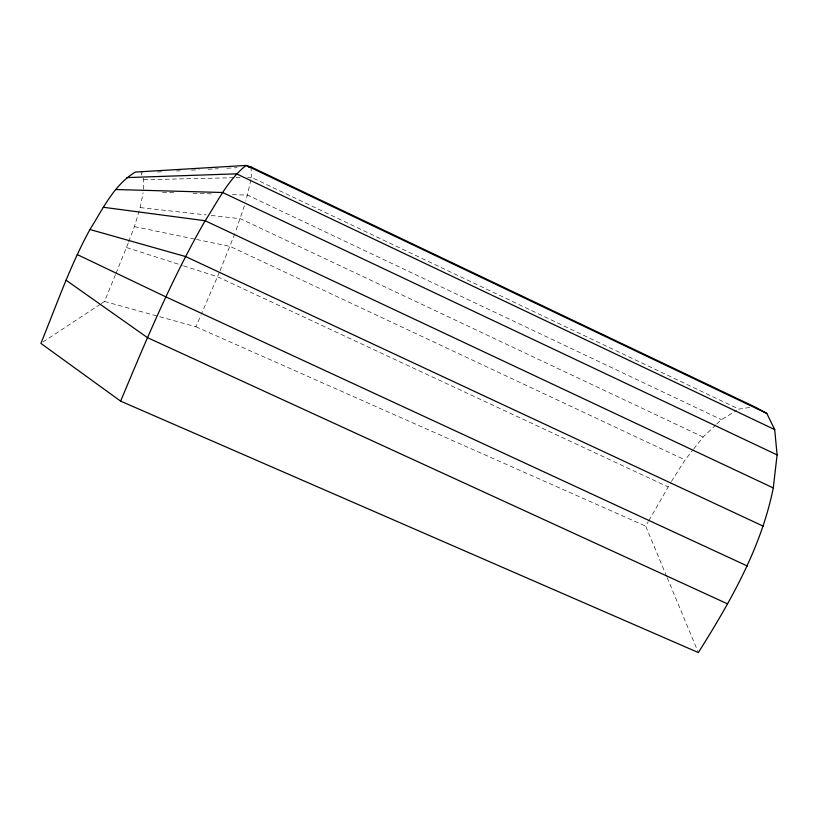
<?xml version="1.0" encoding="UTF-8"?>
<svg xmlns="http://www.w3.org/2000/svg" width="818" height="818" viewBox="0 0 818 818"><rect width="100%" height="100%" fill="white"/><g stroke="black" fill="none" stroke-linecap="round" stroke-linejoin="round"><path stroke-width="0.61" stroke-dasharray="4.09 3.07" d="M143.436 189.214L143.733 179.694L141.064 172.915L143.6 172.782M128.743 241.719L134.418 226.627L140.154 207.598L143.119 192.823M250.932 179.715L245.87 201.013M244.408 205.727L235.247 232.557M234.817 233.713L219.96 270.942M116.013 273.314L128.303 242.874M101.33 303.55L104.51 301.453L115.532 274.49M219.48 272.118L201.443 313.969M104.51 301.453L195.901 326.75L200.942 315.124M666.67 576.475L645.719 526.127L648.193 521.772M648.817 520.677L670.75 482.548M671.435 481.475L685.055 459.89L692.918 449.951M693.705 448.959L703.132 437.027L715.934 424.859M716.844 423.99L721.415 419.654L736.711 410.452M43.017 341.996L100.277 304.245M749.656 407.466L738.899 409.133L251.433 177.342L247.629 177.424M157.496 172.025L162.557 171.749M176.463 170.993L180.257 170.788M191.627 170.175L199.214 169.766M208.058 169.285L218.171 168.733M227.026 168.252L237.138 167.7M143.733 179.694L234.96 177.7M236.228 177.67L240.032 177.588M162.455 192.24L175.175 192.67M192.987 193.273L212.066 193.917M232.424 194.612L247.69 195.124L721.415 419.654M140.154 207.598L206.126 214.899M211.197 215.461L240.38 218.692L703.132 437.027M134.418 226.627L195.318 239.224M196.555 239.48L230.114 246.422L685.055 459.89M126.555 247.527L182.363 265.472M183.58 265.86L217.547 276.781L668.03 486.863M195.901 326.75L645.719 526.127M667.161 577.641L697.866 651.404M251.034 166.954L251.433 177.342"/><path stroke-width="1.23" d="M773.276 487.937L777.1 454.91L774.707 429.593L766.793 413.407L754.441 406.73L251.034 166.954L246.106 165.43L135.338 172.066C113.896 184.929 102.833 209.081 89.939 229.51C70.031 265.85 56.493 305.124 40.9 343.396L120.645 401.147L698.357 652.57C730.525 601.404 761.241 547.876 773.276 487.937L205.154 220.737L103.18 207.251M120.645 401.147C146.177 339.828 171.984 278.406 205.154 220.737C217.68 201.647 227.793 179.817 246.106 165.43L766.793 413.407M248.508 167.087L251.034 166.954M126.749 177.608L236.525 173.835L774.707 429.593M115.778 189.531L222.598 192.506L777.1 454.91M89.939 229.51L185.594 256.545L763.174 526.138M727.591 603.889L147.485 337.64L66.033 280.185M747.468 566.066L165.727 296.811L77.189 254.541"/></g></svg>
